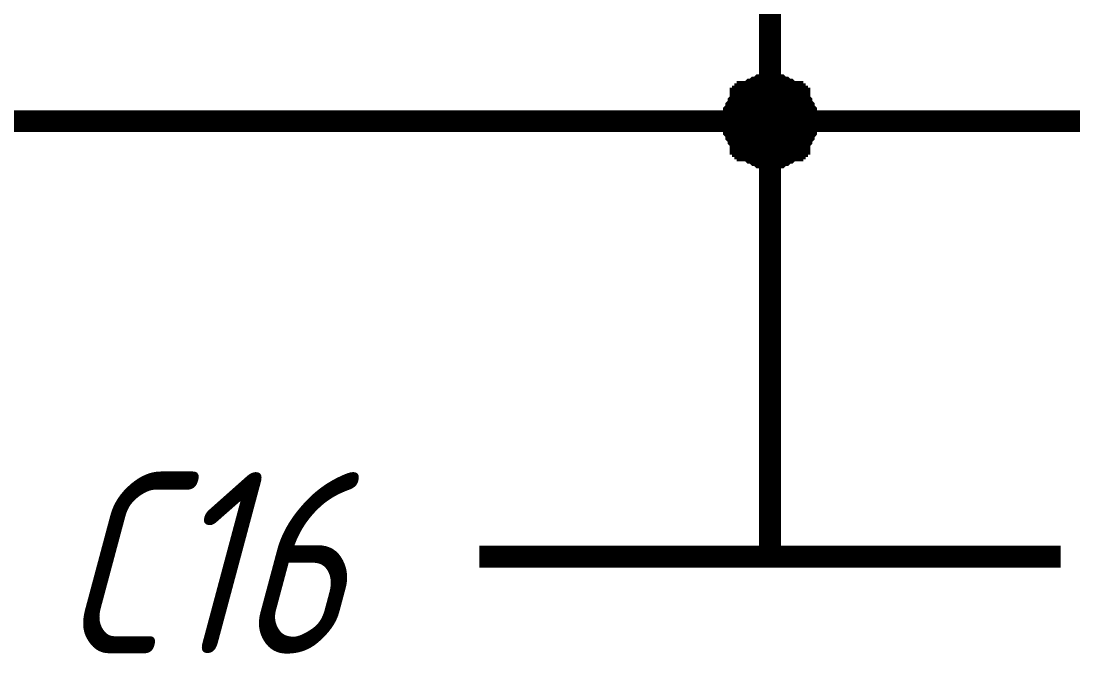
# Model space of a CAD drawing. Header units: millimetres. Extents: x 101 to 942, y 57 to 651.
# Drawn here: x 634.72 to 649.21, y 473.94 to 482.67 of the extents above; entities that cross this region are included whole.
import ezdxf

# ---------------------------------------------------------------- set-up
doc = ezdxf.new("R2010")
doc.units = ezdxf.units.MM
doc.header["$LTSCALE"] = 0.5
doc.layers.add('Sheet', color=255, linetype='Continuous')
doc.styles.add('GOST type A0', font='', dxfattribs={"oblique": 15, "height": 3.5})
doc.styles.get('GOST type A0').set_extended_font_data('GOST type A')

msp = doc.modelspace()

# ---------------------------------------------------------------- linework, layer by layer
at = {"layer": 'Sheet', "color": 7}
for points, const_width in [([(645.036, 481.286), (645.036, 483.771)], 0.3), ([(644.539, 481.286), (644.539, 481.317), (644.539, 481.348), (644.539, 481.348), (644.539, 481.379), (644.539, 481.41), (644.57, 481.441), (644.57, 481.472), (644.57, 481.472), (644.601, 481.503), (644.601, 481.534), (644.601, 481.534), (644.632, 481.565), (644.632, 481.596), (644.663, 481.596), (644.663, 481.628), (644.694, 481.628), (644.694, 481.659), (644.725, 481.659), (644.725, 481.69), (644.757, 481.69), (644.788, 481.721), (644.788, 481.721), (644.819, 481.721), (644.85, 481.752), (644.85, 481.752), (644.881, 481.752), (644.912, 481.783), (644.943, 481.783), (644.974, 481.783), (644.974, 481.783), (645.005, 481.783), (645.036, 481.783)], 0.3), ([(644.539, 481.286), (644.539, 481.317), (644.539, 481.348), (644.539, 481.348), (644.539, 481.379), (644.539, 481.41), (644.57, 481.441), (644.57, 481.472), (644.57, 481.472), (644.601, 481.503), (644.601, 481.534), (644.601, 481.534), (644.632, 481.565), (644.632, 481.596), (644.663, 481.596), (644.663, 481.628), (644.694, 481.628), (644.694, 481.659), (644.725, 481.659), (644.725, 481.69), (644.757, 481.69), (644.788, 481.721), (644.788, 481.721), (644.819, 481.721), (644.85, 481.752), (644.85, 481.752), (644.881, 481.752), (644.912, 481.783), (644.943, 481.783), (644.974, 481.783), (644.974, 481.783), (645.005, 481.783), (645.036, 481.783)], 0.3), ([(644.539, 481.286), (644.539, 481.317), (644.539, 481.348), (644.539, 481.348), (644.539, 481.379), (644.539, 481.41), (644.57, 481.441), (644.57, 481.472), (644.57, 481.472), (644.601, 481.503), (644.601, 481.534), (644.601, 481.534), (644.632, 481.565), (644.632, 481.596), (644.663, 481.596), (644.663, 481.628), (644.694, 481.628), (644.694, 481.659), (644.725, 481.659), (644.725, 481.69), (644.757, 481.69), (644.788, 481.721), (644.788, 481.721), (644.819, 481.721), (644.85, 481.752), (644.85, 481.752), (644.881, 481.752), (644.912, 481.783), (644.943, 481.783), (644.974, 481.783), (644.974, 481.783), (645.005, 481.783), (645.036, 481.783)], 0.3), ([(644.539, 481.286), (644.539, 481.317), (644.539, 481.348), (644.539, 481.348), (644.539, 481.379), (644.539, 481.41), (644.57, 481.441), (644.57, 481.472), (644.57, 481.472), (644.601, 481.503), (644.601, 481.534), (644.601, 481.534), (644.632, 481.565), (644.632, 481.596), (644.663, 481.596), (644.663, 481.628), (644.694, 481.628), (644.694, 481.659), (644.725, 481.659), (644.725, 481.69), (644.757, 481.69), (644.788, 481.721), (644.788, 481.721), (644.819, 481.721), (644.85, 481.752), (644.85, 481.752), (644.881, 481.752), (644.912, 481.783), (644.943, 481.783), (644.974, 481.783), (644.974, 481.783), (645.005, 481.783), (645.036, 481.783)], 0.3), ([(644.539, 481.286), (644.539, 481.317), (644.539, 481.348), (644.539, 481.348), (644.539, 481.379), (644.539, 481.41), (644.57, 481.441), (644.57, 481.472), (644.57, 481.472), (644.601, 481.503), (644.601, 481.534), (644.601, 481.534), (644.632, 481.565), (644.632, 481.596), (644.663, 481.596), (644.663, 481.628), (644.694, 481.628), (644.694, 481.659), (644.725, 481.659), (644.725, 481.69), (644.757, 481.69), (644.788, 481.721), (644.788, 481.721), (644.819, 481.721), (644.85, 481.752), (644.85, 481.752), (644.881, 481.752), (644.912, 481.783), (644.943, 481.783), (644.974, 481.783), (644.974, 481.783), (645.005, 481.783), (645.036, 481.783)], 0.3), ([(644.539, 481.286), (644.539, 481.317), (644.539, 481.348), (644.539, 481.348), (644.539, 481.379), (644.539, 481.41), (644.57, 481.441), (644.57, 481.472), (644.57, 481.472), (644.601, 481.503), (644.601, 481.534), (644.601, 481.534), (644.632, 481.565), (644.632, 481.596), (644.663, 481.596), (644.663, 481.628), (644.694, 481.628), (644.694, 481.659), (644.725, 481.659), (644.725, 481.69), (644.757, 481.69), (644.788, 481.721), (644.788, 481.721), (644.819, 481.721), (644.85, 481.752), (644.85, 481.752), (644.881, 481.752), (644.912, 481.783), (644.943, 481.783), (644.974, 481.783), (644.974, 481.783), (645.005, 481.783), (645.036, 481.783)], 0.3), ([(645.036, 481.783), (645.036, 481.783)], 0.3), ([(645.036, 481.783), (645.067, 481.783), (645.098, 481.783), (645.098, 481.783), (645.129, 481.783), (645.16, 481.783), (645.191, 481.752), (645.222, 481.752), (645.222, 481.752), (645.253, 481.721), (645.284, 481.721), (645.284, 481.721), (645.316, 481.69), (645.347, 481.69), (645.347, 481.659), (645.378, 481.659), (645.378, 481.628), (645.409, 481.628), (645.409, 481.596), (645.44, 481.596), (645.44, 481.565), (645.471, 481.534), (645.471, 481.534), (645.471, 481.503), (645.502, 481.472), (645.502, 481.472), (645.502, 481.441), (645.533, 481.41), (645.533, 481.379), (645.533, 481.348), (645.533, 481.348), (645.533, 481.317), (645.533, 481.286)], 0.3), ([(645.036, 481.783), (645.036, 481.783)], 0.3), ([(645.036, 481.783), (645.067, 481.783), (645.098, 481.783), (645.098, 481.783), (645.129, 481.783), (645.16, 481.783), (645.191, 481.752), (645.222, 481.752), (645.222, 481.752), (645.253, 481.721), (645.284, 481.721), (645.284, 481.721), (645.316, 481.69), (645.347, 481.69), (645.347, 481.659), (645.378, 481.659), (645.378, 481.628), (645.409, 481.628), (645.409, 481.596), (645.44, 481.596), (645.44, 481.565), (645.471, 481.534), (645.471, 481.534), (645.471, 481.503), (645.502, 481.472), (645.502, 481.472), (645.502, 481.441), (645.533, 481.41), (645.533, 481.379), (645.533, 481.348), (645.533, 481.348), (645.533, 481.317), (645.533, 481.286)], 0.3), ([(645.036, 481.783), (645.036, 481.783)], 0.3), ([(645.036, 481.783), (645.067, 481.783), (645.098, 481.783), (645.098, 481.783), (645.129, 481.783), (645.16, 481.783), (645.191, 481.752), (645.222, 481.752), (645.222, 481.752), (645.253, 481.721), (645.284, 481.721), (645.284, 481.721), (645.316, 481.69), (645.347, 481.69), (645.347, 481.659), (645.378, 481.659), (645.378, 481.628), (645.409, 481.628), (645.409, 481.596), (645.44, 481.596), (645.44, 481.565), (645.471, 481.534), (645.471, 481.534), (645.471, 481.503), (645.502, 481.472), (645.502, 481.472), (645.502, 481.441), (645.533, 481.41), (645.533, 481.379), (645.533, 481.348), (645.533, 481.348), (645.533, 481.317), (645.533, 481.286)], 0.3), ([(645.036, 481.783), (645.036, 481.783)], 0.3), ([(645.036, 481.783), (645.067, 481.783), (645.098, 481.783), (645.098, 481.783), (645.129, 481.783), (645.16, 481.783), (645.191, 481.752), (645.222, 481.752), (645.222, 481.752), (645.253, 481.721), (645.284, 481.721), (645.284, 481.721), (645.316, 481.69), (645.347, 481.69), (645.347, 481.659), (645.378, 481.659), (645.378, 481.628), (645.409, 481.628), (645.409, 481.596), (645.44, 481.596), (645.44, 481.565), (645.471, 481.534), (645.471, 481.534), (645.471, 481.503), (645.502, 481.472), (645.502, 481.472), (645.502, 481.441), (645.533, 481.41), (645.533, 481.379), (645.533, 481.348), (645.533, 481.348), (645.533, 481.317), (645.533, 481.286)], 0.3), ([(645.036, 481.783), (645.036, 481.783)], 0.3), ([(645.036, 481.783), (645.067, 481.783), (645.098, 481.783), (645.098, 481.783), (645.129, 481.783), (645.16, 481.783), (645.191, 481.752), (645.222, 481.752), (645.222, 481.752), (645.253, 481.721), (645.284, 481.721), (645.284, 481.721), (645.316, 481.69), (645.347, 481.69), (645.347, 481.659), (645.378, 481.659), (645.378, 481.628), (645.409, 481.628), (645.409, 481.596), (645.44, 481.596), (645.44, 481.565), (645.471, 481.534), (645.471, 481.534), (645.471, 481.503), (645.502, 481.472), (645.502, 481.472), (645.502, 481.441), (645.533, 481.41), (645.533, 481.379), (645.533, 481.348), (645.533, 481.348), (645.533, 481.317), (645.533, 481.286)], 0.3), ([(645.036, 481.783), (645.036, 481.783)], 0.3), ([(645.036, 481.783), (645.067, 481.783), (645.098, 481.783), (645.098, 481.783), (645.129, 481.783), (645.16, 481.783), (645.191, 481.752), (645.222, 481.752), (645.222, 481.752), (645.253, 481.721), (645.284, 481.721), (645.284, 481.721), (645.316, 481.69), (645.347, 481.69), (645.347, 481.659), (645.378, 481.659), (645.378, 481.628), (645.409, 481.628), (645.409, 481.596), (645.44, 481.596), (645.44, 481.565), (645.471, 481.534), (645.471, 481.534), (645.471, 481.503), (645.502, 481.472), (645.502, 481.472), (645.502, 481.441), (645.533, 481.41), (645.533, 481.379), (645.533, 481.348), (645.533, 481.348), (645.533, 481.317), (645.533, 481.286)], 0.3), ([(644.539, 481.286), (644.539, 481.317), (644.539, 481.348), (644.539, 481.348), (644.539, 481.379), (644.539, 481.41), (644.57, 481.441), (644.57, 481.472), (644.57, 481.472), (644.601, 481.503), (644.601, 481.534), (644.601, 481.534), (644.632, 481.565), (644.632, 481.596), (644.663, 481.596), (644.663, 481.628), (644.694, 481.628), (644.694, 481.659), (644.725, 481.659), (644.725, 481.69), (644.757, 481.69), (644.788, 481.721), (644.788, 481.721), (644.819, 481.721), (644.85, 481.752), (644.85, 481.752), (644.881, 481.752), (644.912, 481.783), (644.943, 481.783), (644.974, 481.783), (644.974, 481.783), (645.005, 481.783), (645.036, 481.783)], 0.0991), ([(644.539, 481.286), (644.539, 481.317), (644.539, 481.348), (644.539, 481.348), (644.539, 481.379), (644.539, 481.41), (644.57, 481.441), (644.57, 481.472), (644.57, 481.472), (644.601, 481.503), (644.601, 481.534), (644.601, 481.534), (644.632, 481.565), (644.632, 481.596), (644.663, 481.596), (644.663, 481.628), (644.694, 481.628), (644.694, 481.659), (644.725, 481.659), (644.725, 481.69), (644.757, 481.69), (644.788, 481.721), (644.788, 481.721), (644.819, 481.721), (644.85, 481.752), (644.85, 481.752), (644.881, 481.752), (644.912, 481.783), (644.943, 481.783), (644.974, 481.783), (644.974, 481.783), (645.005, 481.783), (645.036, 481.783)], 0.0991), ([(644.539, 481.286), (644.539, 481.317), (644.539, 481.348), (644.539, 481.348), (644.539, 481.379), (644.539, 481.41), (644.57, 481.441), (644.57, 481.472), (644.57, 481.472), (644.601, 481.503), (644.601, 481.534), (644.601, 481.534), (644.632, 481.565), (644.632, 481.596), (644.663, 481.596), (644.663, 481.628), (644.694, 481.628), (644.694, 481.659), (644.725, 481.659), (644.725, 481.69), (644.757, 481.69), (644.788, 481.721), (644.788, 481.721), (644.819, 481.721), (644.85, 481.752), (644.85, 481.752), (644.881, 481.752), (644.912, 481.783), (644.943, 481.783), (644.974, 481.783), (644.974, 481.783), (645.005, 481.783), (645.036, 481.783)], 0.0991), ([(644.539, 481.286), (644.539, 481.317), (644.539, 481.348), (644.539, 481.348), (644.539, 481.379), (644.539, 481.41), (644.57, 481.441), (644.57, 481.472), (644.57, 481.472), (644.601, 481.503), (644.601, 481.534), (644.601, 481.534), (644.632, 481.565), (644.632, 481.596), (644.663, 481.596), (644.663, 481.628), (644.694, 481.628), (644.694, 481.659), (644.725, 481.659), (644.725, 481.69), (644.757, 481.69), (644.788, 481.721), (644.788, 481.721), (644.819, 481.721), (644.85, 481.752), (644.85, 481.752), (644.881, 481.752), (644.912, 481.783), (644.943, 481.783), (644.974, 481.783), (644.974, 481.783), (645.005, 481.783), (645.036, 481.783)], 0.0991), ([(644.539, 481.286), (644.539, 481.317), (644.539, 481.348), (644.539, 481.348), (644.539, 481.379), (644.539, 481.41), (644.57, 481.441), (644.57, 481.472), (644.57, 481.472), (644.601, 481.503), (644.601, 481.534), (644.601, 481.534), (644.632, 481.565), (644.632, 481.596), (644.663, 481.596), (644.663, 481.628), (644.694, 481.628), (644.694, 481.659), (644.725, 481.659), (644.725, 481.69), (644.757, 481.69), (644.788, 481.721), (644.788, 481.721), (644.819, 481.721), (644.85, 481.752), (644.85, 481.752), (644.881, 481.752), (644.912, 481.783), (644.943, 481.783), (644.974, 481.783), (644.974, 481.783), (645.005, 481.783), (645.036, 481.783)], 0.0991), ([(644.539, 481.286), (644.539, 481.317), (644.539, 481.348), (644.539, 481.348), (644.539, 481.379), (644.539, 481.41), (644.57, 481.441), (644.57, 481.472), (644.57, 481.472), (644.601, 481.503), (644.601, 481.534), (644.601, 481.534), (644.632, 481.565), (644.632, 481.596), (644.663, 481.596), (644.663, 481.628), (644.694, 481.628), (644.694, 481.659), (644.725, 481.659), (644.725, 481.69), (644.757, 481.69), (644.788, 481.721), (644.788, 481.721), (644.819, 481.721), (644.85, 481.752), (644.85, 481.752), (644.881, 481.752), (644.912, 481.783), (644.943, 481.783), (644.974, 481.783), (644.974, 481.783), (645.005, 481.783), (645.036, 481.783)], 0.0991), ([(645.036, 481.783), (645.036, 481.783)], 0.0991), ([(645.036, 481.783), (645.067, 481.783), (645.098, 481.783), (645.098, 481.783), (645.129, 481.783), (645.16, 481.783), (645.191, 481.752), (645.222, 481.752), (645.222, 481.752), (645.253, 481.721), (645.284, 481.721), (645.284, 481.721), (645.316, 481.69), (645.347, 481.69), (645.347, 481.659), (645.378, 481.659), (645.378, 481.628), (645.409, 481.628), (645.409, 481.596), (645.44, 481.596), (645.44, 481.565), (645.471, 481.534), (645.471, 481.534), (645.471, 481.503), (645.502, 481.472), (645.502, 481.472), (645.502, 481.441), (645.533, 481.41), (645.533, 481.379), (645.533, 481.348), (645.533, 481.348), (645.533, 481.317), (645.533, 481.286)], 0.0991), ([(645.036, 481.783), (645.036, 481.783)], 0.0991), ([(645.036, 481.783), (645.067, 481.783), (645.098, 481.783), (645.098, 481.783), (645.129, 481.783), (645.16, 481.783), (645.191, 481.752), (645.222, 481.752), (645.222, 481.752), (645.253, 481.721), (645.284, 481.721), (645.284, 481.721), (645.316, 481.69), (645.347, 481.69), (645.347, 481.659), (645.378, 481.659), (645.378, 481.628), (645.409, 481.628), (645.409, 481.596), (645.44, 481.596), (645.44, 481.565), (645.471, 481.534), (645.471, 481.534), (645.471, 481.503), (645.502, 481.472), (645.502, 481.472), (645.502, 481.441), (645.533, 481.41), (645.533, 481.379), (645.533, 481.348), (645.533, 481.348), (645.533, 481.317), (645.533, 481.286)], 0.0991), ([(645.036, 481.783), (645.036, 481.783)], 0.0991), ([(645.036, 481.783), (645.067, 481.783), (645.098, 481.783), (645.098, 481.783), (645.129, 481.783), (645.16, 481.783), (645.191, 481.752), (645.222, 481.752), (645.222, 481.752), (645.253, 481.721), (645.284, 481.721), (645.284, 481.721), (645.316, 481.69), (645.347, 481.69), (645.347, 481.659), (645.378, 481.659), (645.378, 481.628), (645.409, 481.628), (645.409, 481.596), (645.44, 481.596), (645.44, 481.565), (645.471, 481.534), (645.471, 481.534), (645.471, 481.503), (645.502, 481.472), (645.502, 481.472), (645.502, 481.441), (645.533, 481.41), (645.533, 481.379), (645.533, 481.348), (645.533, 481.348), (645.533, 481.317), (645.533, 481.286)], 0.0991), ([(645.036, 481.783), (645.036, 481.783)], 0.0991), ([(645.036, 481.783), (645.067, 481.783), (645.098, 481.783), (645.098, 481.783), (645.129, 481.783), (645.16, 481.783), (645.191, 481.752), (645.222, 481.752), (645.222, 481.752), (645.253, 481.721), (645.284, 481.721), (645.284, 481.721), (645.316, 481.69), (645.347, 481.69), (645.347, 481.659), (645.378, 481.659), (645.378, 481.628), (645.409, 481.628), (645.409, 481.596), (645.44, 481.596), (645.44, 481.565), (645.471, 481.534), (645.471, 481.534), (645.471, 481.503), (645.502, 481.472), (645.502, 481.472), (645.502, 481.441), (645.533, 481.41), (645.533, 481.379), (645.533, 481.348), (645.533, 481.348), (645.533, 481.317), (645.533, 481.286)], 0.0991), ([(645.036, 481.783), (645.036, 481.783)], 0.0991), ([(645.036, 481.783), (645.067, 481.783), (645.098, 481.783), (645.098, 481.783), (645.129, 481.783), (645.16, 481.783), (645.191, 481.752), (645.222, 481.752), (645.222, 481.752), (645.253, 481.721), (645.284, 481.721), (645.284, 481.721), (645.316, 481.69), (645.347, 481.69), (645.347, 481.659), (645.378, 481.659), (645.378, 481.628), (645.409, 481.628), (645.409, 481.596), (645.44, 481.596), (645.44, 481.565), (645.471, 481.534), (645.471, 481.534), (645.471, 481.503), (645.502, 481.472), (645.502, 481.472), (645.502, 481.441), (645.533, 481.41), (645.533, 481.379), (645.533, 481.348), (645.533, 481.348), (645.533, 481.317), (645.533, 481.286)], 0.0991), ([(645.036, 481.783), (645.036, 481.783)], 0.0991), ([(645.036, 481.783), (645.067, 481.783), (645.098, 481.783), (645.098, 481.783), (645.129, 481.783), (645.16, 481.783), (645.191, 481.752), (645.222, 481.752), (645.222, 481.752), (645.253, 481.721), (645.284, 481.721), (645.284, 481.721), (645.316, 481.69), (645.347, 481.69), (645.347, 481.659), (645.378, 481.659), (645.378, 481.628), (645.409, 481.628), (645.409, 481.596), (645.44, 481.596), (645.44, 481.565), (645.471, 481.534), (645.471, 481.534), (645.471, 481.503), (645.502, 481.472), (645.502, 481.472), (645.502, 481.441), (645.533, 481.41), (645.533, 481.379), (645.533, 481.348), (645.533, 481.348), (645.533, 481.317), (645.533, 481.286)], 0.0991), ([(612.551, 473.768), (617.551, 473.768), (617.551, 481.286), (645.036, 481.286), (660.036, 481.286), (660.036, 448.79), (685.005, 448.79)], 0.3), ([(645.036, 480.789), (645.005, 480.789), (644.974, 480.789), (644.974, 480.789), (644.943, 480.789), (644.912, 480.789), (644.881, 480.82), (644.85, 480.82), (644.85, 480.82), (644.819, 480.851), (644.788, 480.851), (644.788, 480.851), (644.757, 480.882), (644.725, 480.882), (644.725, 480.913), (644.694, 480.913), (644.694, 480.944), (644.663, 480.944), (644.663, 480.975), (644.632, 480.975), (644.632, 481.006), (644.601, 481.037), (644.601, 481.037), (644.601, 481.068), (644.57, 481.099), (644.57, 481.099), (644.57, 481.13), (644.539, 481.162), (644.539, 481.193), (644.539, 481.224), (644.539, 481.224), (644.539, 481.255), (644.539, 481.286)], 0.3), ([(644.539, 481.286), (644.539, 481.286)], 0.3), ([(645.036, 480.789), (645.005, 480.789), (644.974, 480.789), (644.974, 480.789), (644.943, 480.789), (644.912, 480.789), (644.881, 480.82), (644.85, 480.82), (644.85, 480.82), (644.819, 480.851), (644.788, 480.851), (644.788, 480.851), (644.757, 480.882), (644.725, 480.882), (644.725, 480.913), (644.694, 480.913), (644.694, 480.944), (644.663, 480.944), (644.663, 480.975), (644.632, 480.975), (644.632, 481.006), (644.601, 481.037), (644.601, 481.037), (644.601, 481.068), (644.57, 481.099), (644.57, 481.099), (644.57, 481.13), (644.539, 481.162), (644.539, 481.193), (644.539, 481.224), (644.539, 481.224), (644.539, 481.255), (644.539, 481.286)], 0.3), ([(644.539, 481.286), (644.539, 481.286)], 0.3), ([(645.036, 480.789), (645.005, 480.789), (644.974, 480.789), (644.974, 480.789), (644.943, 480.789), (644.912, 480.789), (644.881, 480.82), (644.85, 480.82), (644.85, 480.82), (644.819, 480.851), (644.788, 480.851), (644.788, 480.851), (644.757, 480.882), (644.725, 480.882), (644.725, 480.913), (644.694, 480.913), (644.694, 480.944), (644.663, 480.944), (644.663, 480.975), (644.632, 480.975), (644.632, 481.006), (644.601, 481.037), (644.601, 481.037), (644.601, 481.068), (644.57, 481.099), (644.57, 481.099), (644.57, 481.13), (644.539, 481.162), (644.539, 481.193), (644.539, 481.224), (644.539, 481.224), (644.539, 481.255), (644.539, 481.286)], 0.3), ([(644.539, 481.286), (644.539, 481.286)], 0.3), ([(645.036, 480.789), (645.005, 480.789), (644.974, 480.789), (644.974, 480.789), (644.943, 480.789), (644.912, 480.789), (644.881, 480.82), (644.85, 480.82), (644.85, 480.82), (644.819, 480.851), (644.788, 480.851), (644.788, 480.851), (644.757, 480.882), (644.725, 480.882), (644.725, 480.913), (644.694, 480.913), (644.694, 480.944), (644.663, 480.944), (644.663, 480.975), (644.632, 480.975), (644.632, 481.006), (644.601, 481.037), (644.601, 481.037), (644.601, 481.068), (644.57, 481.099), (644.57, 481.099), (644.57, 481.13), (644.539, 481.162), (644.539, 481.193), (644.539, 481.224), (644.539, 481.224), (644.539, 481.255), (644.539, 481.286)], 0.3), ([(644.539, 481.286), (644.539, 481.286)], 0.3), ([(645.036, 480.789), (645.005, 480.789), (644.974, 480.789), (644.974, 480.789), (644.943, 480.789), (644.912, 480.789), (644.881, 480.82), (644.85, 480.82), (644.85, 480.82), (644.819, 480.851), (644.788, 480.851), (644.788, 480.851), (644.757, 480.882), (644.725, 480.882), (644.725, 480.913), (644.694, 480.913), (644.694, 480.944), (644.663, 480.944), (644.663, 480.975), (644.632, 480.975), (644.632, 481.006), (644.601, 481.037), (644.601, 481.037), (644.601, 481.068), (644.57, 481.099), (644.57, 481.099), (644.57, 481.13), (644.539, 481.162), (644.539, 481.193), (644.539, 481.224), (644.539, 481.224), (644.539, 481.255), (644.539, 481.286)], 0.3), ([(644.539, 481.286), (644.539, 481.286)], 0.3), ([(645.036, 480.789), (645.005, 480.789), (644.974, 480.789), (644.974, 480.789), (644.943, 480.789), (644.912, 480.789), (644.881, 480.82), (644.85, 480.82), (644.85, 480.82), (644.819, 480.851), (644.788, 480.851), (644.788, 480.851), (644.757, 480.882), (644.725, 480.882), (644.725, 480.913), (644.694, 480.913), (644.694, 480.944), (644.663, 480.944), (644.663, 480.975), (644.632, 480.975), (644.632, 481.006), (644.601, 481.037), (644.601, 481.037), (644.601, 481.068), (644.57, 481.099), (644.57, 481.099), (644.57, 481.13), (644.539, 481.162), (644.539, 481.193), (644.539, 481.224), (644.539, 481.224), (644.539, 481.255), (644.539, 481.286)], 0.3), ([(644.539, 481.286), (644.539, 481.286)], 0.3), ([(645.533, 481.286), (645.533, 481.255), (645.533, 481.224), (645.533, 481.224), (645.533, 481.193), (645.533, 481.162), (645.502, 481.13), (645.502, 481.099), (645.502, 481.099), (645.471, 481.068), (645.471, 481.037), (645.471, 481.037), (645.44, 481.006), (645.44, 480.975), (645.409, 480.975), (645.409, 480.944), (645.378, 480.944), (645.378, 480.913), (645.347, 480.913), (645.347, 480.882), (645.316, 480.882), (645.284, 480.851), (645.284, 480.851), (645.253, 480.851), (645.222, 480.82), (645.222, 480.82), (645.191, 480.82), (645.16, 480.789), (645.129, 480.789), (645.098, 480.789), (645.098, 480.789), (645.067, 480.789), (645.036, 480.789)], 0.3), ([(645.036, 477.775), (645.036, 481.286)], 0.3), ([(645.533, 481.286), (645.533, 481.255), (645.533, 481.224), (645.533, 481.224), (645.533, 481.193), (645.533, 481.162), (645.502, 481.13), (645.502, 481.099), (645.502, 481.099), (645.471, 481.068), (645.471, 481.037), (645.471, 481.037), (645.44, 481.006), (645.44, 480.975), (645.409, 480.975), (645.409, 480.944), (645.378, 480.944), (645.378, 480.913), (645.347, 480.913), (645.347, 480.882), (645.316, 480.882), (645.284, 480.851), (645.284, 480.851), (645.253, 480.851), (645.222, 480.82), (645.222, 480.82), (645.191, 480.82), (645.16, 480.789), (645.129, 480.789), (645.098, 480.789), (645.098, 480.789), (645.067, 480.789), (645.036, 480.789)], 0.3), ([(645.533, 481.286), (645.533, 481.255), (645.533, 481.224), (645.533, 481.224), (645.533, 481.193), (645.533, 481.162), (645.502, 481.13), (645.502, 481.099), (645.502, 481.099), (645.471, 481.068), (645.471, 481.037), (645.471, 481.037), (645.44, 481.006), (645.44, 480.975), (645.409, 480.975), (645.409, 480.944), (645.378, 480.944), (645.378, 480.913), (645.347, 480.913), (645.347, 480.882), (645.316, 480.882), (645.284, 480.851), (645.284, 480.851), (645.253, 480.851), (645.222, 480.82), (645.222, 480.82), (645.191, 480.82), (645.16, 480.789), (645.129, 480.789), (645.098, 480.789), (645.098, 480.789), (645.067, 480.789), (645.036, 480.789)], 0.3), ([(645.533, 481.286), (645.533, 481.255), (645.533, 481.224), (645.533, 481.224), (645.533, 481.193), (645.533, 481.162), (645.502, 481.13), (645.502, 481.099), (645.502, 481.099), (645.471, 481.068), (645.471, 481.037), (645.471, 481.037), (645.44, 481.006), (645.44, 480.975), (645.409, 480.975), (645.409, 480.944), (645.378, 480.944), (645.378, 480.913), (645.347, 480.913), (645.347, 480.882), (645.316, 480.882), (645.284, 480.851), (645.284, 480.851), (645.253, 480.851), (645.222, 480.82), (645.222, 480.82), (645.191, 480.82), (645.16, 480.789), (645.129, 480.789), (645.098, 480.789), (645.098, 480.789), (645.067, 480.789), (645.036, 480.789)], 0.3), ([(645.533, 481.286), (645.533, 481.255), (645.533, 481.224), (645.533, 481.224), (645.533, 481.193), (645.533, 481.162), (645.502, 481.13), (645.502, 481.099), (645.502, 481.099), (645.471, 481.068), (645.471, 481.037), (645.471, 481.037), (645.44, 481.006), (645.44, 480.975), (645.409, 480.975), (645.409, 480.944), (645.378, 480.944), (645.378, 480.913), (645.347, 480.913), (645.347, 480.882), (645.316, 480.882), (645.284, 480.851), (645.284, 480.851), (645.253, 480.851), (645.222, 480.82), (645.222, 480.82), (645.191, 480.82), (645.16, 480.789), (645.129, 480.789), (645.098, 480.789), (645.098, 480.789), (645.067, 480.789), (645.036, 480.789)], 0.3), ([(645.533, 481.286), (645.533, 481.255), (645.533, 481.224), (645.533, 481.224), (645.533, 481.193), (645.533, 481.162), (645.502, 481.13), (645.502, 481.099), (645.502, 481.099), (645.471, 481.068), (645.471, 481.037), (645.471, 481.037), (645.44, 481.006), (645.44, 480.975), (645.409, 480.975), (645.409, 480.944), (645.378, 480.944), (645.378, 480.913), (645.347, 480.913), (645.347, 480.882), (645.316, 480.882), (645.284, 480.851), (645.284, 480.851), (645.253, 480.851), (645.222, 480.82), (645.222, 480.82), (645.191, 480.82), (645.16, 480.789), (645.129, 480.789), (645.098, 480.789), (645.098, 480.789), (645.067, 480.789), (645.036, 480.789)], 0.3), ([(645.533, 481.286), (645.533, 481.286), (645.533, 481.286), (645.533, 481.286), (645.533, 481.286), (645.533, 481.286), (645.533, 481.286), (645.533, 481.286), (645.533, 481.286), (645.533, 481.286), (645.533, 481.286), (645.533, 481.286), (645.533, 481.286), (645.533, 481.286), (645.533, 481.286), (645.533, 481.286), (645.533, 481.286), (645.533, 481.286), (645.533, 481.286), (645.533, 481.286), (645.533, 481.286), (645.533, 481.286), (645.533, 481.286), (645.533, 481.286), (645.533, 481.286), (645.533, 481.286), (645.533, 481.286), (645.533, 481.286), (645.533, 481.286), (645.533, 481.286), (645.533, 481.286), (645.533, 481.286), (645.533, 481.286)], 0.3), ([(645.533, 481.286), (645.533, 481.286)], 0.3), ([(645.533, 481.286), (645.533, 481.286), (645.533, 481.286), (645.533, 481.286), (645.533, 481.286), (645.533, 481.286), (645.533, 481.286), (645.533, 481.286), (645.533, 481.286), (645.533, 481.286), (645.533, 481.286), (645.533, 481.286), (645.533, 481.286), (645.533, 481.286), (645.533, 481.286), (645.533, 481.286), (645.533, 481.286), (645.533, 481.286), (645.533, 481.286), (645.533, 481.286), (645.533, 481.286), (645.533, 481.286), (645.533, 481.286), (645.533, 481.286), (645.533, 481.286), (645.533, 481.286), (645.533, 481.286), (645.533, 481.286), (645.533, 481.286), (645.533, 481.286), (645.533, 481.286), (645.533, 481.286), (645.533, 481.286)], 0.3), ([(645.533, 481.286), (645.533, 481.286)], 0.3), ([(645.533, 481.286), (645.533, 481.286), (645.533, 481.286), (645.533, 481.286), (645.533, 481.286), (645.533, 481.286), (645.533, 481.286), (645.533, 481.286), (645.533, 481.286), (645.533, 481.286), (645.533, 481.286), (645.533, 481.286), (645.533, 481.286), (645.533, 481.286), (645.533, 481.286), (645.533, 481.286), (645.533, 481.286), (645.533, 481.286), (645.533, 481.286), (645.533, 481.286), (645.533, 481.286), (645.533, 481.286), (645.533, 481.286), (645.533, 481.286), (645.533, 481.286), (645.533, 481.286), (645.533, 481.286), (645.533, 481.286), (645.533, 481.286), (645.533, 481.286), (645.533, 481.286), (645.533, 481.286), (645.533, 481.286)], 0.3), ([(645.533, 481.286), (645.533, 481.286)], 0.3), ([(645.533, 481.286), (645.533, 481.286), (645.533, 481.286), (645.533, 481.286), (645.533, 481.286), (645.533, 481.286), (645.533, 481.286), (645.533, 481.286), (645.533, 481.286), (645.533, 481.286), (645.533, 481.286), (645.533, 481.286), (645.533, 481.286), (645.533, 481.286), (645.533, 481.286), (645.533, 481.286), (645.533, 481.286), (645.533, 481.286), (645.533, 481.286), (645.533, 481.286), (645.533, 481.286), (645.533, 481.286), (645.533, 481.286), (645.533, 481.286), (645.533, 481.286), (645.533, 481.286), (645.533, 481.286), (645.533, 481.286), (645.533, 481.286), (645.533, 481.286), (645.533, 481.286), (645.533, 481.286), (645.533, 481.286)], 0.3), ([(645.533, 481.286), (645.533, 481.286)], 0.3), ([(645.533, 481.286), (645.533, 481.286), (645.533, 481.286), (645.533, 481.286), (645.533, 481.286), (645.533, 481.286), (645.533, 481.286), (645.533, 481.286), (645.533, 481.286), (645.533, 481.286), (645.533, 481.286), (645.533, 481.286), (645.533, 481.286), (645.533, 481.286), (645.533, 481.286), (645.533, 481.286), (645.533, 481.286), (645.533, 481.286), (645.533, 481.286), (645.533, 481.286), (645.533, 481.286), (645.533, 481.286), (645.533, 481.286), (645.533, 481.286), (645.533, 481.286), (645.533, 481.286), (645.533, 481.286), (645.533, 481.286), (645.533, 481.286), (645.533, 481.286), (645.533, 481.286), (645.533, 481.286), (645.533, 481.286)], 0.3), ([(645.533, 481.286), (645.533, 481.286)], 0.3), ([(645.533, 481.286), (645.533, 481.286), (645.533, 481.286), (645.533, 481.286), (645.533, 481.286), (645.533, 481.286), (645.533, 481.286), (645.533, 481.286), (645.533, 481.286), (645.533, 481.286), (645.533, 481.286), (645.533, 481.286), (645.533, 481.286), (645.533, 481.286), (645.533, 481.286), (645.533, 481.286), (645.533, 481.286), (645.533, 481.286), (645.533, 481.286), (645.533, 481.286), (645.533, 481.286), (645.533, 481.286), (645.533, 481.286), (645.533, 481.286), (645.533, 481.286), (645.533, 481.286), (645.533, 481.286), (645.533, 481.286), (645.533, 481.286), (645.533, 481.286), (645.533, 481.286), (645.533, 481.286), (645.533, 481.286)], 0.3), ([(645.533, 481.286), (645.533, 481.286)], 0.3), ([(645.036, 480.789), (645.005, 480.789), (644.974, 480.789), (644.974, 480.789), (644.943, 480.789), (644.912, 480.789), (644.881, 480.82), (644.85, 480.82), (644.85, 480.82), (644.819, 480.851), (644.788, 480.851), (644.788, 480.851), (644.757, 480.882), (644.725, 480.882), (644.725, 480.913), (644.694, 480.913), (644.694, 480.944), (644.663, 480.944), (644.663, 480.975), (644.632, 480.975), (644.632, 481.006), (644.601, 481.037), (644.601, 481.037), (644.601, 481.068), (644.57, 481.099), (644.57, 481.099), (644.57, 481.13), (644.539, 481.162), (644.539, 481.193), (644.539, 481.224), (644.539, 481.224), (644.539, 481.255), (644.539, 481.286)], 0.0991), ([(644.539, 481.286), (644.539, 481.286)], 0.0991), ([(645.036, 480.789), (645.005, 480.789), (644.974, 480.789), (644.974, 480.789), (644.943, 480.789), (644.912, 480.789), (644.881, 480.82), (644.85, 480.82), (644.85, 480.82), (644.819, 480.851), (644.788, 480.851), (644.788, 480.851), (644.757, 480.882), (644.725, 480.882), (644.725, 480.913), (644.694, 480.913), (644.694, 480.944), (644.663, 480.944), (644.663, 480.975), (644.632, 480.975), (644.632, 481.006), (644.601, 481.037), (644.601, 481.037), (644.601, 481.068), (644.57, 481.099), (644.57, 481.099), (644.57, 481.13), (644.539, 481.162), (644.539, 481.193), (644.539, 481.224), (644.539, 481.224), (644.539, 481.255), (644.539, 481.286)], 0.0991), ([(644.539, 481.286), (644.539, 481.286)], 0.0991), ([(645.036, 480.789), (645.005, 480.789), (644.974, 480.789), (644.974, 480.789), (644.943, 480.789), (644.912, 480.789), (644.881, 480.82), (644.85, 480.82), (644.85, 480.82), (644.819, 480.851), (644.788, 480.851), (644.788, 480.851), (644.757, 480.882), (644.725, 480.882), (644.725, 480.913), (644.694, 480.913), (644.694, 480.944), (644.663, 480.944), (644.663, 480.975), (644.632, 480.975), (644.632, 481.006), (644.601, 481.037), (644.601, 481.037), (644.601, 481.068), (644.57, 481.099), (644.57, 481.099), (644.57, 481.13), (644.539, 481.162), (644.539, 481.193), (644.539, 481.224), (644.539, 481.224), (644.539, 481.255), (644.539, 481.286)], 0.0991), ([(644.539, 481.286), (644.539, 481.286)], 0.0991), ([(645.036, 480.789), (645.005, 480.789), (644.974, 480.789), (644.974, 480.789), (644.943, 480.789), (644.912, 480.789), (644.881, 480.82), (644.85, 480.82), (644.85, 480.82), (644.819, 480.851), (644.788, 480.851), (644.788, 480.851), (644.757, 480.882), (644.725, 480.882), (644.725, 480.913), (644.694, 480.913), (644.694, 480.944), (644.663, 480.944), (644.663, 480.975), (644.632, 480.975), (644.632, 481.006), (644.601, 481.037), (644.601, 481.037), (644.601, 481.068), (644.57, 481.099), (644.57, 481.099), (644.57, 481.13), (644.539, 481.162), (644.539, 481.193), (644.539, 481.224), (644.539, 481.224), (644.539, 481.255), (644.539, 481.286)], 0.0991), ([(644.539, 481.286), (644.539, 481.286)], 0.0991), ([(645.036, 480.789), (645.005, 480.789), (644.974, 480.789), (644.974, 480.789), (644.943, 480.789), (644.912, 480.789), (644.881, 480.82), (644.85, 480.82), (644.85, 480.82), (644.819, 480.851), (644.788, 480.851), (644.788, 480.851), (644.757, 480.882), (644.725, 480.882), (644.725, 480.913), (644.694, 480.913), (644.694, 480.944), (644.663, 480.944), (644.663, 480.975), (644.632, 480.975), (644.632, 481.006), (644.601, 481.037), (644.601, 481.037), (644.601, 481.068), (644.57, 481.099), (644.57, 481.099), (644.57, 481.13), (644.539, 481.162), (644.539, 481.193), (644.539, 481.224), (644.539, 481.224), (644.539, 481.255), (644.539, 481.286)], 0.0991), ([(644.539, 481.286), (644.539, 481.286)], 0.0991), ([(645.036, 480.789), (645.005, 480.789), (644.974, 480.789), (644.974, 480.789), (644.943, 480.789), (644.912, 480.789), (644.881, 480.82), (644.85, 480.82), (644.85, 480.82), (644.819, 480.851), (644.788, 480.851), (644.788, 480.851), (644.757, 480.882), (644.725, 480.882), (644.725, 480.913), (644.694, 480.913), (644.694, 480.944), (644.663, 480.944), (644.663, 480.975), (644.632, 480.975), (644.632, 481.006), (644.601, 481.037), (644.601, 481.037), (644.601, 481.068), (644.57, 481.099), (644.57, 481.099), (644.57, 481.13), (644.539, 481.162), (644.539, 481.193), (644.539, 481.224), (644.539, 481.224), (644.539, 481.255), (644.539, 481.286)], 0.0991), ([(644.539, 481.286), (644.539, 481.286)], 0.0991), ([(645.533, 481.286), (645.533, 481.255), (645.533, 481.224), (645.533, 481.224), (645.533, 481.193), (645.533, 481.162), (645.502, 481.13), (645.502, 481.099), (645.502, 481.099), (645.471, 481.068), (645.471, 481.037), (645.471, 481.037), (645.44, 481.006), (645.44, 480.975), (645.409, 480.975), (645.409, 480.944), (645.378, 480.944), (645.378, 480.913), (645.347, 480.913), (645.347, 480.882), (645.316, 480.882), (645.284, 480.851), (645.284, 480.851), (645.253, 480.851), (645.222, 480.82), (645.222, 480.82), (645.191, 480.82), (645.16, 480.789), (645.129, 480.789), (645.098, 480.789), (645.098, 480.789), (645.067, 480.789), (645.036, 480.789)], 0.0991), ([(645.533, 481.286), (645.533, 481.255), (645.533, 481.224), (645.533, 481.224), (645.533, 481.193), (645.533, 481.162), (645.502, 481.13), (645.502, 481.099), (645.502, 481.099), (645.471, 481.068), (645.471, 481.037), (645.471, 481.037), (645.44, 481.006), (645.44, 480.975), (645.409, 480.975), (645.409, 480.944), (645.378, 480.944), (645.378, 480.913), (645.347, 480.913), (645.347, 480.882), (645.316, 480.882), (645.284, 480.851), (645.284, 480.851), (645.253, 480.851), (645.222, 480.82), (645.222, 480.82), (645.191, 480.82), (645.16, 480.789), (645.129, 480.789), (645.098, 480.789), (645.098, 480.789), (645.067, 480.789), (645.036, 480.789)], 0.0991), ([(645.533, 481.286), (645.533, 481.255), (645.533, 481.224), (645.533, 481.224), (645.533, 481.193), (645.533, 481.162), (645.502, 481.13), (645.502, 481.099), (645.502, 481.099), (645.471, 481.068), (645.471, 481.037), (645.471, 481.037), (645.44, 481.006), (645.44, 480.975), (645.409, 480.975), (645.409, 480.944), (645.378, 480.944), (645.378, 480.913), (645.347, 480.913), (645.347, 480.882), (645.316, 480.882), (645.284, 480.851), (645.284, 480.851), (645.253, 480.851), (645.222, 480.82), (645.222, 480.82), (645.191, 480.82), (645.16, 480.789), (645.129, 480.789), (645.098, 480.789), (645.098, 480.789), (645.067, 480.789), (645.036, 480.789)], 0.0991), ([(645.533, 481.286), (645.533, 481.255), (645.533, 481.224), (645.533, 481.224), (645.533, 481.193), (645.533, 481.162), (645.502, 481.13), (645.502, 481.099), (645.502, 481.099), (645.471, 481.068), (645.471, 481.037), (645.471, 481.037), (645.44, 481.006), (645.44, 480.975), (645.409, 480.975), (645.409, 480.944), (645.378, 480.944), (645.378, 480.913), (645.347, 480.913), (645.347, 480.882), (645.316, 480.882), (645.284, 480.851), (645.284, 480.851), (645.253, 480.851), (645.222, 480.82), (645.222, 480.82), (645.191, 480.82), (645.16, 480.789), (645.129, 480.789), (645.098, 480.789), (645.098, 480.789), (645.067, 480.789), (645.036, 480.789)], 0.0991), ([(645.533, 481.286), (645.533, 481.255), (645.533, 481.224), (645.533, 481.224), (645.533, 481.193), (645.533, 481.162), (645.502, 481.13), (645.502, 481.099), (645.502, 481.099), (645.471, 481.068), (645.471, 481.037), (645.471, 481.037), (645.44, 481.006), (645.44, 480.975), (645.409, 480.975), (645.409, 480.944), (645.378, 480.944), (645.378, 480.913), (645.347, 480.913), (645.347, 480.882), (645.316, 480.882), (645.284, 480.851), (645.284, 480.851), (645.253, 480.851), (645.222, 480.82), (645.222, 480.82), (645.191, 480.82), (645.16, 480.789), (645.129, 480.789), (645.098, 480.789), (645.098, 480.789), (645.067, 480.789), (645.036, 480.789)], 0.0991), ([(645.533, 481.286), (645.533, 481.255), (645.533, 481.224), (645.533, 481.224), (645.533, 481.193), (645.533, 481.162), (645.502, 481.13), (645.502, 481.099), (645.502, 481.099), (645.471, 481.068), (645.471, 481.037), (645.471, 481.037), (645.44, 481.006), (645.44, 480.975), (645.409, 480.975), (645.409, 480.944), (645.378, 480.944), (645.378, 480.913), (645.347, 480.913), (645.347, 480.882), (645.316, 480.882), (645.284, 480.851), (645.284, 480.851), (645.253, 480.851), (645.222, 480.82), (645.222, 480.82), (645.191, 480.82), (645.16, 480.789), (645.129, 480.789), (645.098, 480.789), (645.098, 480.789), (645.067, 480.789), (645.036, 480.789)], 0.0991), ([(645.533, 481.286), (645.533, 481.286), (645.533, 481.286), (645.533, 481.286), (645.533, 481.286), (645.533, 481.286), (645.533, 481.286), (645.533, 481.286), (645.533, 481.286), (645.533, 481.286), (645.533, 481.286), (645.533, 481.286), (645.533, 481.286), (645.533, 481.286), (645.533, 481.286), (645.533, 481.286), (645.533, 481.286), (645.533, 481.286), (645.533, 481.286), (645.533, 481.286), (645.533, 481.286), (645.533, 481.286), (645.533, 481.286), (645.533, 481.286), (645.533, 481.286), (645.533, 481.286), (645.533, 481.286), (645.533, 481.286), (645.533, 481.286), (645.533, 481.286), (645.533, 481.286), (645.533, 481.286), (645.533, 481.286)], 0.0991), ([(645.533, 481.286), (645.533, 481.286)], 0.0991), ([(645.533, 481.286), (645.533, 481.286), (645.533, 481.286), (645.533, 481.286), (645.533, 481.286), (645.533, 481.286), (645.533, 481.286), (645.533, 481.286), (645.533, 481.286), (645.533, 481.286), (645.533, 481.286), (645.533, 481.286), (645.533, 481.286), (645.533, 481.286), (645.533, 481.286), (645.533, 481.286), (645.533, 481.286), (645.533, 481.286), (645.533, 481.286), (645.533, 481.286), (645.533, 481.286), (645.533, 481.286), (645.533, 481.286), (645.533, 481.286), (645.533, 481.286), (645.533, 481.286), (645.533, 481.286), (645.533, 481.286), (645.533, 481.286), (645.533, 481.286), (645.533, 481.286), (645.533, 481.286), (645.533, 481.286)], 0.0991), ([(645.533, 481.286), (645.533, 481.286)], 0.0991), ([(645.533, 481.286), (645.533, 481.286), (645.533, 481.286), (645.533, 481.286), (645.533, 481.286), (645.533, 481.286), (645.533, 481.286), (645.533, 481.286), (645.533, 481.286), (645.533, 481.286), (645.533, 481.286), (645.533, 481.286), (645.533, 481.286), (645.533, 481.286), (645.533, 481.286), (645.533, 481.286), (645.533, 481.286), (645.533, 481.286), (645.533, 481.286), (645.533, 481.286), (645.533, 481.286), (645.533, 481.286), (645.533, 481.286), (645.533, 481.286), (645.533, 481.286), (645.533, 481.286), (645.533, 481.286), (645.533, 481.286), (645.533, 481.286), (645.533, 481.286), (645.533, 481.286), (645.533, 481.286), (645.533, 481.286)], 0.0991), ([(645.533, 481.286), (645.533, 481.286)], 0.0991), ([(645.533, 481.286), (645.533, 481.286), (645.533, 481.286), (645.533, 481.286), (645.533, 481.286), (645.533, 481.286), (645.533, 481.286), (645.533, 481.286), (645.533, 481.286), (645.533, 481.286), (645.533, 481.286), (645.533, 481.286), (645.533, 481.286), (645.533, 481.286), (645.533, 481.286), (645.533, 481.286), (645.533, 481.286), (645.533, 481.286), (645.533, 481.286), (645.533, 481.286), (645.533, 481.286), (645.533, 481.286), (645.533, 481.286), (645.533, 481.286), (645.533, 481.286), (645.533, 481.286), (645.533, 481.286), (645.533, 481.286), (645.533, 481.286), (645.533, 481.286), (645.533, 481.286), (645.533, 481.286), (645.533, 481.286)], 0.0991), ([(645.533, 481.286), (645.533, 481.286)], 0.0991), ([(645.533, 481.286), (645.533, 481.286), (645.533, 481.286), (645.533, 481.286), (645.533, 481.286), (645.533, 481.286), (645.533, 481.286), (645.533, 481.286), (645.533, 481.286), (645.533, 481.286), (645.533, 481.286), (645.533, 481.286), (645.533, 481.286), (645.533, 481.286), (645.533, 481.286), (645.533, 481.286), (645.533, 481.286), (645.533, 481.286), (645.533, 481.286), (645.533, 481.286), (645.533, 481.286), (645.533, 481.286), (645.533, 481.286), (645.533, 481.286), (645.533, 481.286), (645.533, 481.286), (645.533, 481.286), (645.533, 481.286), (645.533, 481.286), (645.533, 481.286), (645.533, 481.286), (645.533, 481.286), (645.533, 481.286)], 0.0991), ([(645.533, 481.286), (645.533, 481.286)], 0.0991), ([(645.533, 481.286), (645.533, 481.286), (645.533, 481.286), (645.533, 481.286), (645.533, 481.286), (645.533, 481.286), (645.533, 481.286), (645.533, 481.286), (645.533, 481.286), (645.533, 481.286), (645.533, 481.286), (645.533, 481.286), (645.533, 481.286), (645.533, 481.286), (645.533, 481.286), (645.533, 481.286), (645.533, 481.286), (645.533, 481.286), (645.533, 481.286), (645.533, 481.286), (645.533, 481.286), (645.533, 481.286), (645.533, 481.286), (645.533, 481.286), (645.533, 481.286), (645.533, 481.286), (645.533, 481.286), (645.533, 481.286), (645.533, 481.286), (645.533, 481.286), (645.533, 481.286), (645.533, 481.286), (645.533, 481.286)], 0.0991), ([(645.533, 481.286), (645.533, 481.286)], 0.0991), ([(645.036, 475.29), (645.036, 477.775)], 0.3), ([(641.03, 475.29), (649.042, 475.29)], 0.3)]:
    msp.add_lwpolyline(points, dxfattribs=dict(at, const_width=const_width))
at = {"layer": 'Sheet', "color": 7, "const_width": 0.508}
msp.add_lwpolyline([(644.809, 481.297, 1), (645.317, 481.297, 1)], format="xyb", close=True, dxfattribs=at)

# ---------------------------------------------------------------- texts
at = {"layer": 'Sheet', "color": 7, "style": 'GOST type A0', "oblique": 15}
msp.add_text('C16', height=2.5, dxfattribs=at).set_placement((635.222, 473.954))

doc.saveas('drawing.dxf')
